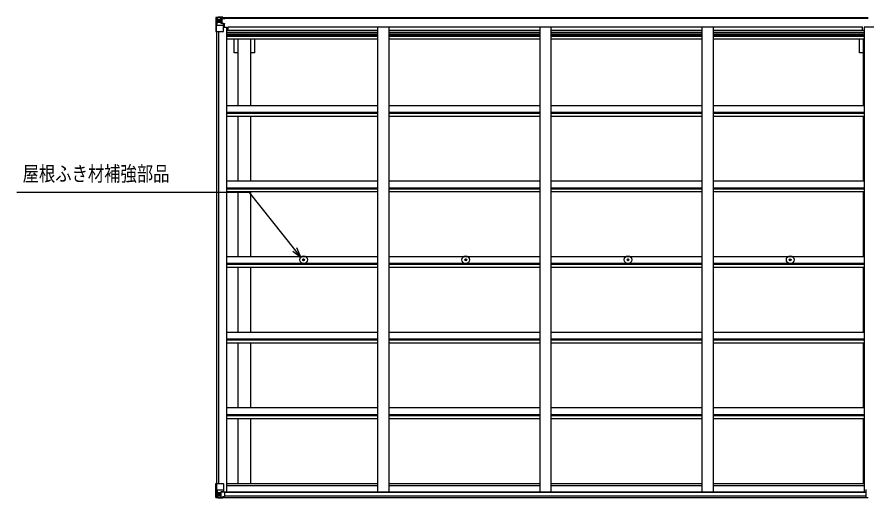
# Model space of a CAD drawing. Units: millimetres, scale not verified. Extents: x -10512 to 10512, y -7425 to 7425.
# Drawn here: x -4954 to -1206, y 472 to 2595 of the extents above; entities that cross this region are included whole.
import ezdxf
from ezdxf.enums import TextEntityAlignment as Align

# ---------------------------------------------------------------- set-up
doc = ezdxf.new("R2010")
doc.units = ezdxf.units.MM
doc.header["$LTSCALE"] = 30
for name, color, linetype in [('0-4_YKK_13', 4, 'Continuous'), ('0-5_YKK_A1', 4, 'Continuous'), ('0-6_YKK_D', 6, 'Continuous')]:
    doc.layers.add(name, color=color, linetype=linetype)
doc.styles.add('ＭＳ ゴシック', font='')
doc.styles.get('ＭＳ ゴシック').set_extended_font_data('MS Gothic')

msp = doc.modelspace()

# ---------------------------------------------------------------- linework, layer by layer
at = {"layer": '0-4_YKK_13'}
for p, q in [((-4075.85, 2592.48), (-4075.85, 2592.44)), ((-4074.91, 2593.48), (-4074.91, 2593.48)), ((-4074.91, 2593.44), (-4074.91, 2593.48)), ((-4065.94, 2593.87), (-4073.86, 2593.39)), ((-4073, 2592.42), (-4073.01, 2592.36)), ((-4073.01, 2531.77), (-4073.01, 2592.36)), ((-4069.04, 2588.98), (-4071.77, 2592.65)), ((-4053.85, 2594.66), (-4065.85, 2593.87)), ((-4047.35, 2595.17), (-4053.85, 2594.77)), ((-4053.85, 2568.67), (-4053.85, 2594.77)), ((-4053.85, 2593.89), (-4047.35, 2594.28)), ((-4052.35, 2589.06), (-4053.85, 2589.06)), ((-4047.35, 2593.36), (-4052.35, 2593.27)), ((-4051.85, 2588.7), (-4052.35, 2588.7)), ((-4052.24, 2587.4), (-4048.35, 2587.4)), ((-4051.85, 2589.73), (-4051.85, 2587.78)), ((-4043.85, 2589.73), (-4051.85, 2589.73)), ((-4043.85, 2589.7), (-4051.85, 2589.7)), ((-4041.85, 2587.86), (-4051.85, 2587.78)), ((-4051.85, 2587.61), (-4051.85, 2587.78)), ((-4051.85, 2587.78), (-4051.85, 2587.78)), ((-4048.35, 2567.67), (-4048.35, 2587.64)), ((-4047.35, 2594.28), (-4047.35, 2595.17)), ((-4047.35, 2593.77), (-4047.35, 2594.28)), ((-4047.35, 2593.77), (-4047.35, 2593.36)), ((-4047.35, 2593.36), (-4047.35, 2592.54)), ((-4042.35, 2592.97), (-4042.35, 2592.54)), ((-4042.05, 2592.97), (-4042.35, 2592.97)), ((-4042.05, 2592.97), (-4040.36, 2592.54)), ((-4041.85, 2589.47), (-4036.85, 2589.47)), ((-4041.85, 2587.86), (-4041.85, 2589.47)), ((-4036.85, 2590.4), (-4036.85, 2589.47)), ((-4036.85, 2589.47), (-4035.85, 2589.47)), ((-4035.85, 2589.47), (-4035.85, 2590.4)), ((-4035.85, 2589.47), (-4035.85, 2587.9)), ((-4035.85, 2587.79), (-4035.85, 2587.9)), ((-4072.46, 2558.65), (-4068.32, 2570.74)), ((-4072.46, 2558.65), (-4065.85, 2558.44)), ((-4068.18, 2585.47), (-4065.85, 2585.53)), ((-4068.18, 2572), (-4068.18, 2585.47)), ((-4065.85, 2571.97), (-4068.18, 2572)), ((-4065.85, 2585.53), (-4053.85, 2585.53)), ((-4065.85, 2571.97), (-4053.85, 2571.97)), ((-4065.85, 2571.97), (-4065.85, 2571.97)), ((-4065.85, 2558.44), (-4041.85, 2558.44)), ((-4060.37, 2578.33), (-4060.37, 2577.37)), ((-4054.85, 2585.53), (-4053.85, 2585.53)), ((-4052.35, 2585.53), (-4053.85, 2585.53)), ((-4052.35, 2571.97), (-4053.85, 2571.97)), ((-4053.02, 2568.42), (-4042.68, 2566.76)), ((-4053.02, 2567.78), (-4053.02, 2568.42)), ((-4042.68, 2566.13), (-4053.02, 2567.78)), ((-4048.35, 2583.77), (-4052.35, 2583.77)), ((-4048.35, 2575.57), (-4052.35, 2575.57)), ((-4042.68, 2566.76), (-4042.68, 2566.13)), ((-4042.4, 2566.68), (-4038.35, 2566.65)), ((-4041.85, 2532.77), (-4041.85, 2565.87)), ((-4037.35, 2554.77), (-4041.85, 2554.77)), ((-4037.35, 2566.64), (-4038.35, 2566.65)), ((-4038.35, 2564.92), (-4037.35, 2564.92)), ((-4037.35, 2550.42), (-4037.35, 2566.64)), ((-4073.01, 2531.77), (-4042.85, 2531.77)), ((-3691.27, 1524.11), (-3690.16, 1524.13)), ((-3691.27, 1523.11), (-3690.16, 1523.09)), ((-3690.16, 1524.13), (-3689.65, 1524.23)), ((-3690.16, 1523.09), (-3689.65, 1522.99)), ((-3689.55, 1524.75), (-3689.65, 1524.23)), ((-3689.55, 1522.48), (-3689.65, 1522.99)), ((-3689.53, 1525.86), (-3689.55, 1524.75)), ((-3689.53, 1521.37), (-3689.55, 1522.48)), ((-3688.53, 1525.86), (-3688.51, 1524.75)), ((-3688.53, 1521.37), (-3688.51, 1522.48)), ((-3688.51, 1524.75), (-3688.41, 1524.23)), ((-3688.51, 1522.48), (-3688.41, 1522.99)), ((-3687.89, 1524.13), (-3688.41, 1524.23)), ((-3687.89, 1523.09), (-3688.41, 1522.99)), ((-3686.78, 1524.11), (-3687.89, 1524.13)), ((-3686.78, 1523.11), (-3687.89, 1523.09)), ((-2975.27, 1524.11), (-2974.16, 1524.13)), ((-2975.27, 1523.11), (-2974.16, 1523.09)), ((-2974.16, 1524.13), (-2973.65, 1524.23)), ((-2974.16, 1523.09), (-2973.65, 1522.99)), ((-2973.55, 1524.75), (-2973.65, 1524.23)), ((-2973.55, 1522.48), (-2973.65, 1522.99)), ((-2973.53, 1525.86), (-2973.55, 1524.75)), ((-2973.53, 1521.37), (-2973.55, 1522.48)), ((-2972.53, 1525.86), (-2972.51, 1524.75)), ((-2972.53, 1521.37), (-2972.51, 1522.48)), ((-2972.51, 1524.75), (-2972.41, 1524.23)), ((-2972.51, 1522.48), (-2972.41, 1522.99)), ((-2971.89, 1524.13), (-2972.41, 1524.23)), ((-2971.89, 1523.09), (-2972.41, 1522.99)), ((-2970.78, 1524.11), (-2971.89, 1524.13)), ((-2970.78, 1523.11), (-2971.89, 1523.09)), ((-2259.27, 1524.11), (-2258.16, 1524.13)), ((-2259.27, 1523.11), (-2258.16, 1523.09)), ((-2258.16, 1524.13), (-2257.65, 1524.23)), ((-2258.16, 1523.09), (-2257.65, 1522.99)), ((-2257.55, 1524.75), (-2257.65, 1524.23)), ((-2257.55, 1522.48), (-2257.65, 1522.99)), ((-2257.53, 1525.86), (-2257.55, 1524.75)), ((-2257.53, 1521.37), (-2257.55, 1522.48)), ((-2256.53, 1525.86), (-2256.51, 1524.75)), ((-2256.53, 1521.37), (-2256.51, 1522.48)), ((-2256.51, 1524.75), (-2256.41, 1524.23)), ((-2256.51, 1522.48), (-2256.41, 1522.99)), ((-2255.89, 1524.13), (-2256.41, 1524.23)), ((-2255.89, 1523.09), (-2256.41, 1522.99)), ((-2254.78, 1524.11), (-2255.89, 1524.13)), ((-2254.78, 1523.11), (-2255.89, 1523.09)), ((-1543.27, 1524.11), (-1542.16, 1524.13)), ((-1543.27, 1523.11), (-1542.16, 1523.09)), ((-1542.16, 1524.13), (-1541.65, 1524.23)), ((-1542.16, 1523.09), (-1541.65, 1522.99)), ((-1541.55, 1524.75), (-1541.65, 1524.23)), ((-1541.55, 1522.48), (-1541.65, 1522.99)), ((-1541.53, 1525.86), (-1541.55, 1524.75)), ((-1541.53, 1521.37), (-1541.55, 1522.48)), ((-1540.53, 1525.86), (-1540.51, 1524.75)), ((-1540.53, 1521.37), (-1540.51, 1522.48)), ((-1540.51, 1524.75), (-1540.41, 1524.23)), ((-1540.51, 1522.48), (-1540.41, 1522.99)), ((-1539.89, 1524.13), (-1540.41, 1524.23)), ((-1539.89, 1523.09), (-1540.41, 1522.99)), ((-1538.78, 1524.11), (-1539.89, 1524.13)), ((-1538.78, 1523.11), (-1539.89, 1523.09)), ((-4075.85, 535.79), (-4042.85, 535.79)), ((-4075.85, 475.08), (-4075.85, 535.79)), ((-4073.01, 535.79), (-4073.01, 475.21)), ((-4041.85, 534.79), (-4041.85, 501.7)), ((-4072.46, 508.91), (-4065.85, 509.13)), ((-4072.46, 508.91), (-4068.32, 496.83)), ((-4065.85, 495.6), (-4068.18, 495.56)), ((-4068.18, 495.56), (-4068.18, 482.09)), ((-4065.85, 509.13), (-4041.85, 509.13)), ((-4065.85, 495.6), (-4065.85, 495.59)), ((-4053.85, 495.59), (-4065.85, 495.59)), ((-4061.33, 489.23), (-4061.33, 490.19)), ((-4053.85, 499.58), (-4047.35, 499.58)), ((-4053.85, 499.58), (-4053.85, 472.79)), ((-4042.68, 501.44), (-4053.02, 499.78)), ((-4053.02, 499.78), (-4053.02, 499.58)), ((-4050.33, 499.58), (-4042.68, 500.8)), ((-4047.35, 499.58), (-4038.35, 499.55)), ((-4042.68, 500.8), (-4042.68, 501.44)), ((-4037.35, 498.64), (-4037.35, 478.48)), ((-1206.35, 477.87), (-1206.35, 510.19)), ((-4074.91, 474.13), (-4074.91, 474.08)), ((-4065.94, 473.7), (-4073.86, 474.17)), ((-4073, 475.14), (-4073.01, 475.21)), ((-4069.04, 478.58), (-4071.77, 474.92)), ((-4068.18, 482.09), (-4065.85, 482.03)), ((-4065.85, 482.04), (-4053.85, 482.04)), ((-4053.85, 472.91), (-4065.85, 473.69)), ((-4047.35, 472.4), (-4047.35, 478.34)), ((-4038.35, 477.77), (-4047.35, 477.71)), ((-1206.35, 477.87), (-1206.35, 477.83))]:
    msp.add_line(p, q, dxfattribs=at)
for points in [[(-4075.85, 2592.44), (-4075.85, 2531.77), (-4073.01, 2531.77)], [(-4074.91, 2593.48), (-4065.85, 2594.04), (-4053.85, 2594.77)], [(-4047.35, 2593.77), (-4052.35, 2593.77), (-4052.35, 2568.31)], [(-4051.85, 2588.7), (-4043.85, 2588.7), (-4043.85, 2590.4)], [(-4036.85, 2587.74), (-4051.85, 2587.61), (-4051.85, 2587.61)], [(-4041.85, 2587.86), (-4041.85, 2587.85), (-4035.85, 2587.9)], [(-4062.29, 2579.29), (-4063.25, 2579.29), (-4063.25, 2580.25), (-4062.29, 2580.25)], [(-4061.33, 2581.21), (-4061.33, 2582.17), (-4060.37, 2582.17), (-4060.37, 2581.21)], [(-4060.37, 2577.37), (-4061.33, 2577.37), (-4061.33, 2578.33)], [(-4059.41, 2580.25), (-4058.45, 2580.25), (-4058.45, 2579.29), (-4059.41, 2579.29)], [(-4038.35, 2566.65), (-4038.35, 2564.92), (-4041.85, 2564.9)], [(-4062.29, 487.31), (-4063.25, 487.31), (-4063.25, 488.27), (-4062.29, 488.27)], [(-4061.33, 490.19), (-4060.37, 490.19), (-4060.37, 489.23)], [(-4059.41, 488.27), (-4058.45, 488.27), (-4058.45, 487.31), (-4059.41, 487.31)], [(-4074.91, 474.08), (-4065.85, 473.53), (-4047.35, 472.4)], [(-4060.37, 486.35), (-4060.37, 485.39), (-4061.33, 485.39), (-4061.33, 486.35)], [(-4037.35, 478.48), (-4037.36, 478.38), (-4047.35, 478.34)]]:
    msp.add_lwpolyline(points, dxfattribs=at)
for centre, radius in [((-4060.85, 2579.77), 5.3), ((-3689.03, 1523.61), 17), ((-2973.03, 1523.61), 17), ((-2257.03, 1523.61), 17), ((-1541.03, 1523.61), 17), ((-3689.03, 1523.61), 4), ((-2973.03, 1523.61), 4), ((-2257.03, 1523.61), 4), ((-1541.03, 1523.61), 4), ((-4060.85, 487.79), 5.3)]:
    msp.add_circle(centre, radius, dxfattribs=at)
for centre, radius, start, end in [((-4074.85, 2592.48), 0.999, 93.4424, 179.95083), ((-4074.85, 2592.48), 1, 93.50017, 180.00079), ((-4074.85, 2592.44), 0.999, 93.4424, 179.95083), ((-4073.7, 2606.09), 12.7, 269.24466, 275.10311), ((-4071.72, 2592.48), 1.28, 131.17831, 182.45895), ((-4051.85, 2590.23), 0.5, 179.99802, 269.99691), ((-4051.85, 2590.2), 0.5, 180.00109, 270.00109), ((-4051.85, 2587.28), 0.5, 90.52895, 180.04464), ((-4051.84, 2587.1), 0.513, 91.88028, 181.04707), ((-4036.71, 2595.43), 7.69, 268.96999, 276.43426), ((-4062.29, 2581.21), 0.96, 270, 0), ((-4062.29, 2578.33), 0.96, 0, 90), ((-4059.41, 2581.21), 0.96, 180, 270), ((-4059.41, 2578.33), 0.96, 90, 180), ((-4052.91, 2569.35), 0.937, 182.32209, 263.26766), ((-4052.91, 2568.71), 0.937, 182.32209, 263.26766), ((-4042.79, 2565.83), 0.937, 2.32209, 83.26766), ((-4042.79, 2565.2), 0.937, 2.32209, 83.26766), ((-4042.85, 2532.77), 1, 270, 0), ((-3689.03, 1523.61), 2.3, 167.44414, 192.55586), ((-3689.03, 1523.61), 2.3, 77.44414, 102.55586), ((-3689.03, 1523.61), 2.3, 257.44414, 282.55586), ((-3689.03, 1523.61), 2.3, 347.44414, 12.55586), ((-2973.03, 1523.61), 2.3, 167.44414, 192.55586), ((-2973.03, 1523.61), 2.3, 77.44414, 102.55586), ((-2973.03, 1523.61), 2.3, 257.44414, 282.55586), ((-2973.03, 1523.61), 2.3, 347.44414, 12.55586), ((-2257.03, 1523.61), 2.3, 167.44414, 192.55586), ((-2257.03, 1523.61), 2.3, 77.44414, 102.55586), ((-2257.03, 1523.61), 2.3, 257.44414, 282.55586), ((-2257.03, 1523.61), 2.3, 347.44414, 12.55586), ((-1541.03, 1523.61), 2.3, 167.44414, 192.55586), ((-1541.03, 1523.61), 2.3, 77.44414, 102.55586), ((-1541.03, 1523.61), 2.3, 257.44414, 282.55586), ((-1541.03, 1523.61), 2.3, 347.44414, 12.55586), ((-4042.85, 534.79), 1, 0, 90), ((-4062.29, 489.23), 0.96, 270, 0), ((-4062.29, 486.35), 0.96, 0, 90), ((-4059.41, 489.23), 0.96, 180, 270), ((-4059.41, 486.35), 0.96, 90, 180), ((-4052.91, 498.85), 0.937, 96.73234, 129.06602), ((-4042.79, 502.37), 0.937, 276.73234, 357.67791), ((-4042.79, 501.73), 0.937, 276.73234, 357.67791), ((-4074.85, 475.12), 0.999, 180.04917, 266.5576), ((-4074.85, 475.09), 0.999, 180.04917, 266.5576), ((-4074.85, 475.08), 1, 179.99921, 266.49983), ((-4073.7, 461.48), 12.7, 84.89689, 90.75534), ((-4071.72, 475.09), 1.28, 177.54105, 228.82169)]:
    msp.add_arc(centre, radius, start, end, dxfattribs=at)
for centre, major_axis, ratio, start_param, end_param in [((-3873.91, 2605.79), (201, 12.36), 0.060933, 3.1373463, 3.1378449), ((-4072.91, 2593.56), (2, 0.12), 0.060933, 3.1378449, 4.2119296), ((-4072.72, 2590.46), (-0.02, 3), 0.466854, 5.5234897, 6.1575023), ((-4071.05, 2585.39), (0.03, 5), 0.573921, 4.7320603, 5.5159136), ((-4071.74, 2561), (0.85, 2.32), 0.403757, 2.3087461, 3.2744049), ((-4069.59, 2572.02), (0, 3), 0.468246, 4.2703918, 4.7058971), ((-4147.6, 2585.53), (81.75, 0), 0.061163, 0, 0.0007725), ((-4071.74, 506.56), (0.85, -2.32), 0.403757, 3.0087805, 3.9744392), ((-4069.59, 495.54), (0, -3), 0.468246, 1.5772882, 2.0127935), ((-4038.35, 498.64), (1, -0.021), 0.906239, 0.0187047, 1.589501), ((-4072.91, 474), (2, -0.12), 0.060933, 2.0712557, 3.1453404), ((-3873.91, 461.77), (201, -12.36), 0.060933, 3.1453404, 3.145839), ((-4072.72, 477.1), (-0.02, -3), 0.466854, 0.125683, 0.7596956), ((-4071.05, 482.17), (0.03, -5), 0.573921, 0.7672717, 1.551125), ((-4147.6, 482.04), (81.75, 0), 0.061163, 6.2824128, 6.2831853), ((-4038.35, 478.48), (1, 0.012), 0.707053, 4.7036637, 6.124411)]:
    msp.add_ellipse(centre, major_axis=major_axis, ratio=ratio, start_param=start_param, end_param=end_param, dxfattribs=at)
at = {"layer": '0-5_YKK_A1'}
for p, q in [((-4052.35, 2592.54), (-1196.35, 2592.54)), ((-4052.35, 2590.4), (-1196.35, 2590.4)), ((-4041.85, 2550.42), (-4028.85, 2550.42)), ((-4028.85, 2550.42), (-4028.85, 499.77)), ((-4021.35, 2536.74), (-4021.35, 2552.26)), ((-4021.35, 2552.26), (-1222.35, 2552.26)), ((-3362.85, 2552.24), (-3362.85, 499.77)), ((-3312.85, 2552.24), (-3312.85, 499.77)), ((-2646.85, 2552.24), (-2646.85, 499.77)), ((-2596.85, 2552.24), (-2596.85, 499.77)), ((-1930.85, 2552.24), (-1930.85, 499.77)), ((-1880.85, 2552.24), (-1880.85, 499.77)), ((-1222.35, 2536.74), (-1222.35, 2552.26)), ((-1214.85, 2550.42), (-1214.85, 499.77)), ((-1164.85, 2550.42), (-1214.85, 2550.42)), ((-4073.85, 2531.77), (-4073.85, 535.79)), ((-4064.15, 2531.77), (-4064.15, 535.79)), ((-4028.85, 2536.74), (-3362.85, 2536.74)), ((-4028.85, 2528.35), (-3362.85, 2528.35)), ((-4028.85, 2520.15), (-3362.85, 2520.15)), ((-4028.85, 2516.22), (-3362.85, 2516.22)), ((-4028.85, 2511.14), (-3362.85, 2511.14)), ((-3312.85, 2536.74), (-2646.85, 2536.74)), ((-3312.85, 2528.35), (-2646.85, 2528.35)), ((-3312.85, 2520.15), (-2646.85, 2520.15)), ((-3312.85, 2516.22), (-2646.85, 2516.22)), ((-3312.85, 2511.14), (-2646.85, 2511.14)), ((-2596.85, 2536.74), (-1930.85, 2536.74)), ((-2596.85, 2528.35), (-1930.85, 2528.35)), ((-2596.85, 2520.15), (-1930.85, 2520.15)), ((-2596.85, 2516.22), (-1930.85, 2516.22)), ((-2596.85, 2511.14), (-1930.85, 2511.14)), ((-1880.85, 2536.74), (-1214.85, 2536.74)), ((-1880.85, 2528.35), (-1214.85, 2528.35)), ((-1880.85, 2520.15), (-1214.85, 2520.15)), ((-1880.85, 2516.22), (-1214.85, 2516.22)), ((-1880.85, 2511.14), (-1214.85, 2511.14)), ((-4028.85, 2498.13), (-3362.85, 2498.13)), ((-3995.05, 2436.54), (-3995.05, 2498.13)), ((-3977.35, 2205.13), (-3977.35, 2498.13)), ((-3922.35, 2205.13), (-3922.35, 2498.13)), ((-3904.65, 2436.54), (-3904.65, 2498.13)), ((-3312.85, 2498.13), (-2646.85, 2498.13)), ((-2596.85, 2498.13), (-1930.85, 2498.13)), ((-1880.85, 2498.13), (-1214.85, 2498.13)), ((-1235.05, 2436.54), (-1235.05, 2498.13)), ((-1217.35, 2205.13), (-1217.35, 2498.13)), ((-3977.35, 2436.54), (-3995.05, 2436.54)), ((-3904.65, 2436.54), (-3922.35, 2436.54)), ((-1217.35, 2436.54), (-1235.05, 2436.54)), ((-4028.82, 2205.13), (-3362.85, 2205.13)), ((-4028.82, 2175.39), (-3362.85, 2175.39)), ((-3312.82, 2205.13), (-2646.85, 2205.13)), ((-3312.82, 2175.39), (-2646.85, 2175.39)), ((-2596.82, 2205.13), (-1930.85, 2205.13)), ((-2596.82, 2175.39), (-1930.85, 2175.39)), ((-1880.82, 2205.13), (-1214.85, 2205.13)), ((-1880.82, 2175.39), (-1214.85, 2175.39)), ((-4028.82, 2170.85), (-3362.85, 2170.85)), ((-4028.82, 2157.84), (-3362.85, 2157.84)), ((-3977.35, 1871.63), (-3977.35, 2157.84)), ((-3922.35, 1871.63), (-3922.35, 2157.84)), ((-3312.82, 2170.85), (-2646.85, 2170.85)), ((-3312.82, 2157.84), (-2646.85, 2157.84)), ((-2596.82, 2170.85), (-1930.85, 2170.85)), ((-2596.82, 2157.84), (-1930.85, 2157.84)), ((-1880.82, 2170.85), (-1214.85, 2170.85)), ((-1880.82, 2157.84), (-1214.85, 2157.84)), ((-1217.35, 1871.63), (-1217.35, 2157.84)), ((-4028.82, 1871.63), (-3362.85, 1871.63)), ((-4028.82, 1841.89), (-3362.85, 1841.89)), ((-4028.82, 1837.35), (-3362.85, 1837.35)), ((-3312.82, 1871.63), (-2646.85, 1871.63)), ((-3312.82, 1841.89), (-2646.85, 1841.89)), ((-3312.82, 1837.35), (-2646.85, 1837.35)), ((-2596.82, 1871.63), (-1930.85, 1871.63)), ((-2596.82, 1841.89), (-1930.85, 1841.89)), ((-2596.82, 1837.35), (-1930.85, 1837.35)), ((-1880.82, 1871.63), (-1214.85, 1871.63)), ((-1880.82, 1841.89), (-1214.85, 1841.89)), ((-1880.82, 1837.35), (-1214.85, 1837.35)), ((-4028.82, 1824.33), (-3362.85, 1824.33)), ((-3977.35, 1538.13), (-3977.35, 1824.33)), ((-3922.35, 1538.13), (-3922.35, 1824.33)), ((-3312.82, 1824.33), (-2646.85, 1824.33)), ((-2596.82, 1824.33), (-1930.85, 1824.33)), ((-1880.82, 1824.33), (-1214.85, 1824.33)), ((-1217.35, 1538.13), (-1217.35, 1824.33)), ((-4028.82, 1538.13), (-3362.85, 1538.13)), ((-3312.82, 1538.13), (-2646.85, 1538.13)), ((-2596.82, 1538.13), (-1930.85, 1538.13)), ((-1880.82, 1538.13), (-1214.85, 1538.13)), ((-4028.82, 1508.4), (-3362.85, 1508.4)), ((-4028.82, 1503.85), (-3362.85, 1503.85)), ((-3312.82, 1508.4), (-2646.85, 1508.4)), ((-3312.82, 1503.85), (-2646.85, 1503.85)), ((-2596.82, 1508.4), (-1930.85, 1508.4)), ((-2596.82, 1503.85), (-1930.85, 1503.85)), ((-1880.82, 1508.4), (-1214.85, 1508.4)), ((-1880.82, 1503.85), (-1214.85, 1503.85)), ((-4028.82, 1490.84), (-3362.85, 1490.84)), ((-3977.35, 1204.64), (-3977.35, 1490.84)), ((-3922.35, 1204.64), (-3922.35, 1490.84)), ((-3312.82, 1490.84), (-2646.85, 1490.84)), ((-2596.82, 1490.84), (-1930.85, 1490.84)), ((-1880.82, 1490.84), (-1214.85, 1490.84)), ((-1217.35, 1204.64), (-1217.35, 1490.84)), ((-4028.82, 1204.64), (-3362.85, 1204.64)), ((-3312.82, 1204.64), (-2646.85, 1204.64)), ((-2596.82, 1204.64), (-1930.85, 1204.64)), ((-1880.82, 1204.64), (-1214.85, 1204.64)), ((-4028.82, 1174.9), (-3362.85, 1174.9)), ((-4028.82, 1170.35), (-3362.85, 1170.35)), ((-3312.82, 1174.9), (-2646.85, 1174.9)), ((-3312.82, 1170.35), (-2646.85, 1170.35)), ((-2596.82, 1174.9), (-1930.85, 1174.9)), ((-2596.82, 1170.35), (-1930.85, 1170.35)), ((-1880.82, 1174.9), (-1214.85, 1174.9)), ((-1880.82, 1170.35), (-1214.85, 1170.35)), ((-4028.82, 1157.34), (-3362.85, 1157.34)), ((-3977.35, 871.14), (-3977.35, 1157.34)), ((-3922.35, 871.14), (-3922.35, 1157.34)), ((-3312.82, 1157.34), (-2646.85, 1157.34)), ((-2596.82, 1157.34), (-1930.85, 1157.34)), ((-1880.82, 1157.34), (-1214.85, 1157.34)), ((-1217.35, 871.14), (-1217.35, 1157.34)), ((-4028.82, 871.14), (-3362.85, 871.14)), ((-3312.82, 871.14), (-2646.85, 871.14)), ((-2596.82, 871.14), (-1930.85, 871.14)), ((-1880.82, 871.14), (-1214.85, 871.14)), ((-4028.82, 841.41), (-3362.85, 841.41)), ((-4028.82, 836.86), (-3362.85, 836.86)), ((-3312.82, 841.41), (-2646.85, 841.41)), ((-3312.82, 836.86), (-2646.85, 836.86)), ((-2596.82, 841.41), (-1930.85, 841.41)), ((-2596.82, 836.86), (-1930.85, 836.86)), ((-1880.82, 841.41), (-1214.85, 841.41)), ((-1880.82, 836.86), (-1214.85, 836.86)), ((-4028.82, 823.85), (-3362.85, 823.85)), ((-3977.35, 535.94), (-3977.35, 823.85)), ((-3922.35, 535.94), (-3922.35, 823.85)), ((-3312.82, 823.85), (-2646.85, 823.85)), ((-2596.82, 823.85), (-1930.85, 823.85)), ((-1880.82, 823.85), (-1214.85, 823.85)), ((-1217.35, 535.94), (-1217.35, 823.85)), ((-4028.85, 535.94), (-3362.85, 535.94)), ((-4028.85, 527.6), (-3362.85, 527.6)), ((-3312.85, 535.94), (-2646.85, 535.94)), ((-3312.85, 527.6), (-2646.85, 527.6)), ((-2596.85, 535.94), (-1930.85, 535.94)), ((-2596.85, 527.6), (-1930.85, 527.6)), ((-1880.85, 535.94), (-1214.85, 535.94)), ((-1880.85, 527.6), (-1214.85, 527.6)), ((-4049.11, 499.77), (-1206.35, 499.77)), ((-4037.35, 497.51), (-1206.35, 497.51)), ((-4047.35, 474), (-1196.35, 474)), ((-4037.35, 481.9), (-1206.35, 481.9))]:
    msp.add_line(p, q, dxfattribs=at)
at = {"layer": '0-6_YKK_D'}
for points in [[(-3700.86, 1535.82), (-3727.35, 1569.05), (-3928.05, 1820.79), (-4954.02, 1820.79)], [(-3736.26, 1561.95), (-3700.86, 1535.82), (-3718.45, 1576.15)]]:
    msp.add_lwpolyline(points, dxfattribs=at)

# ---------------------------------------------------------------- texts
at = {"layer": '0-6_YKK_D', "style": 'ＭＳ ゴシック', "width": 0.8}
msp.add_text('屋根ふき材補強部品', height=65.98, dxfattribs=at).set_placement((-4929.05, 1850.77), align=Align.BOTTOM_LEFT)

doc.saveas('drawing.dxf')
